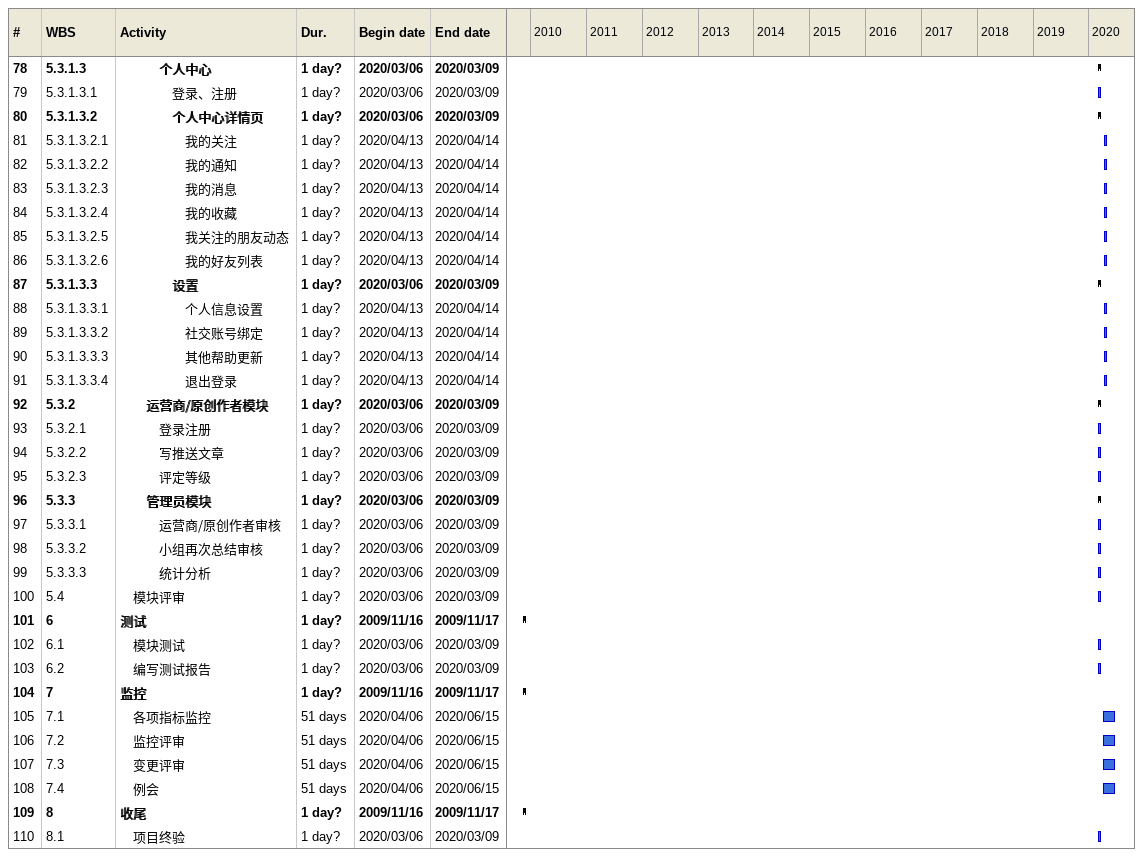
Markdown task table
| ID | WBS | Task | Duration | Start | Finish |
|---|---|---|---|---|---|
| 78 | 5.3.1.3 | **个人中心** | 1d? | 2020-03-06 | 2020-03-09 |
| 79 | 5.3.1.3.1 | 登录、注册 | 1d? | 2020-03-06 | 2020-03-09 |
| 80 | 5.3.1.3.2 | **个人中心详情页** | 1d? | 2020-03-06 | 2020-03-09 |
| 81 | 5.3.1.3.2.1 | 我的关注 | 1d? | 2020-04-13 | 2020-04-14 |
| 82 | 5.3.1.3.2.2 | 我的通知 | 1d? | 2020-04-13 | 2020-04-14 |
| 83 | 5.3.1.3.2.3 | 我的消息 | 1d? | 2020-04-13 | 2020-04-14 |
| 84 | 5.3.1.3.2.4 | 我的收藏 | 1d? | 2020-04-13 | 2020-04-14 |
| 85 | 5.3.1.3.2.5 | 我关注的朋友动态 | 1d? | 2020-04-13 | 2020-04-14 |
| 86 | 5.3.1.3.2.6 | 我的好友列表 | 1d? | 2020-04-13 | 2020-04-14 |
| 87 | 5.3.1.3.3 | **设置** | 1d? | 2020-03-06 | 2020-03-09 |
| 88 | 5.3.1.3.3.1 | 个人信息设置 | 1d? | 2020-04-13 | 2020-04-14 |
| 89 | 5.3.1.3.3.2 | 社交账号绑定 | 1d? | 2020-04-13 | 2020-04-14 |
| 90 | 5.3.1.3.3.3 | 其他帮助更新 | 1d? | 2020-04-13 | 2020-04-14 |
| 91 | 5.3.1.3.3.4 | 退出登录 | 1d? | 2020-04-13 | 2020-04-14 |
| 92 | 5.3.2 | **运营商/原创作者模块** | 1d? | 2020-03-06 | 2020-03-09 |
| 93 | 5.3.2.1 | 登录注册 | 1d? | 2020-03-06 | 2020-03-09 |
| 94 | 5.3.2.2 | 写推送文章 | 1d? | 2020-03-06 | 2020-03-09 |
| 95 | 5.3.2.3 | 评定等级 | 1d? | 2020-03-06 | 2020-03-09 |
| 96 | 5.3.3 | **管理员模块** | 1d? | 2020-03-06 | 2020-03-09 |
| 97 | 5.3.3.1 | 运营商/原创作者审核 | 1d? | 2020-03-06 | 2020-03-09 |
| 98 | 5.3.3.2 | 小组再次总结审核 | 1d? | 2020-03-06 | 2020-03-09 |
| 99 | 5.3.3.3 | 统计分析 | 1d? | 2020-03-06 | 2020-03-09 |
| 100 | 5.4 | 模块评审 | 1d? | 2020-03-06 | 2020-03-09 |
| 101 | 6 | **测试** | 1d? | 2009-11-16 | 2009-11-17 |
| 102 | 6.1 | 模块测试 | 1d? | 2020-03-06 | 2020-03-09 |
| 103 | 6.2 | 编写测试报告 | 1d? | 2020-03-06 | 2020-03-09 |
| 104 | 7 | **监控** | 1d? | 2009-11-16 | 2009-11-17 |
| 105 | 7.1 | 各项指标监控 | 51d | 2020-04-06 | 2020-06-15 |
| 106 | 7.2 | 监控评审 | 51d | 2020-04-06 | 2020-06-15 |
| 107 | 7.3 | 变更评审 | 51d | 2020-04-06 | 2020-06-15 |
| 108 | 7.4 | 例会 | 51d | 2020-04-06 | 2020-06-15 |
| 109 | 8 | **收尾** | 1d? | 2009-11-16 | 2009-11-17 |
| 110 | 8.1 | 项目终验 | 1d? | 2020-03-06 | 2020-03-09 |
